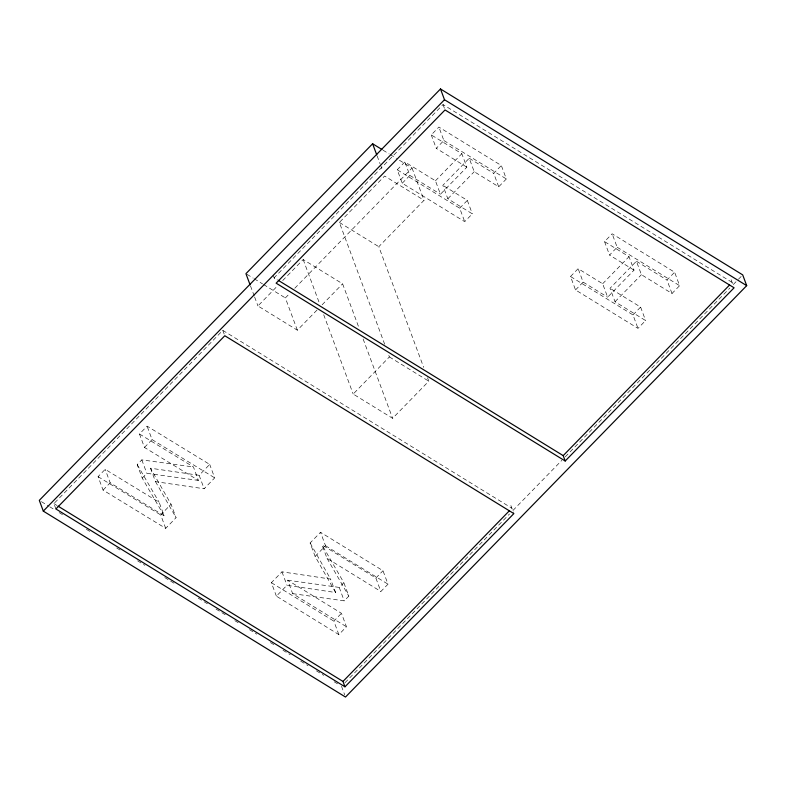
<?xml version="1.0" encoding="UTF-8"?>
<svg xmlns="http://www.w3.org/2000/svg" width="786" height="786" viewBox="0 0 786 786"><rect width="100%" height="100%" fill="white"/><g stroke="black" fill="none" stroke-linecap="round" stroke-linejoin="round"><path stroke-width="0.59" stroke-dasharray="3.93 2.95" d="M139.476 433.99L193.435 466.963L198.436 480.413L144.477 447.44L139.476 433.99L147.08 426.15L209.705 464.418L199.143 475.304L150.49 468.201L171.063 504.229L176.064 517.679L165.699 528.369L103.074 490.1L98.073 476.65L105.177 469.33L159.136 502.303L164.136 515.754L110.178 482.781L105.177 469.33M103.074 490.1L110.178 482.781M144.477 447.44L152.081 439.6L147.08 426.15M164.136 515.754L142.207 478.075L137.206 464.624L141.814 459.879L193.435 466.963M142.207 478.075L146.815 473.329L198.436 480.413M165.699 528.369L160.698 514.918L171.063 504.229M150.49 468.201L155.49 481.651L204.144 488.754L214.706 477.868L209.705 464.418M55.904 508.974L53.9 503.59L222.802 330.375L511.873 508.218M732.1 282.41L443.029 104.567L274.127 277.782L277.262 279.718M316.994 310.067L297.363 330.199L257.946 305.95L277.576 285.819M282.695 280.563L303.18 259.547L342.598 283.805L359.271 328.636M384.688 344.288L339.375 222.438L384.619 176.035L424.037 200.283L378.793 246.686L423.674 367.396M397.235 169.786L404.869 161.965L435.444 180.78L440.455 194.23L466.835 167.172L461.834 153.722L431.249 134.907L438.883 127.077L501.34 165.512L506.351 178.962L498.717 186.783L474.223 171.712L469.222 158.261L442.832 185.319L447.833 198.77L472.337 213.841L464.703 221.662L402.236 183.236L397.235 169.786L459.702 208.211L464.703 221.662M297.363 330.199L285.357 297.923L289.631 293.532M294.77 288.265L412.031 168.007L396.468 158.438M402.236 183.236L409.87 175.416L404.869 161.965M466.835 167.172L436.25 148.348L443.884 140.527L438.883 127.077M435.444 180.78L461.834 153.722M322.113 304.811L342.598 283.805M447.833 198.77L474.223 171.712M459.702 208.211L467.336 200.391L442.832 185.319M498.717 186.783L493.716 173.333L501.34 165.512M427.525 377.742L428.802 381.19L392.617 418.309L353.189 394.051L389.384 356.932L388.53 354.633M276.377 596.152L271.376 582.701L281.968 571.844L330.572 579.056L335.583 592.506L286.969 585.295L276.377 596.152L338.845 634.587L346.469 626.766L341.468 613.316L287.647 580.196L292.647 593.646L346.469 626.766M335.583 592.506L315.127 556.409L310.126 542.959L320.531 532.299L382.998 570.724L387.999 584.175L380.866 591.485L327.045 558.374L322.044 544.924L375.865 578.034L380.866 591.485M570.518 276.495L578.142 268.674L602.646 283.746L607.647 297.196L634.027 270.138L629.026 256.688L604.532 241.616L612.156 233.796L674.624 272.221L679.625 285.672L672.001 293.492L641.415 274.678L636.414 261.227L610.024 288.285L615.025 301.736L645.611 320.55L637.986 328.371L575.519 289.946L570.518 276.495L632.985 314.931L637.986 328.371M315.127 556.409L325.532 545.749L320.531 532.299M575.519 289.946L583.143 282.125L578.142 268.674M634.027 270.138L609.533 255.067L617.157 247.236L612.156 233.796M602.646 283.746L629.026 256.688M615.025 301.736L641.415 274.678M287.647 580.196L339.218 587.407L343.836 582.662L322.044 544.924M292.647 593.646L344.219 600.858L348.837 596.112L343.836 582.662M338.845 634.587L333.844 621.137L341.468 613.316M375.865 578.034L382.998 570.724M632.985 314.931L640.61 307.1L610.024 288.285M672.001 293.492L667 280.042L674.624 272.221M344.936 682.759L509.525 513.985M512.953 510.468L561.813 460.36M565.252 456.843L729.84 288.069M733.269 284.552L737.553 280.16M738.408 279.276L742.701 274.884M152.081 439.6L214.706 477.868M98.073 476.65L160.698 514.918M443.884 140.527L506.351 178.962M617.157 247.236L679.625 285.672M469.222 158.261L493.716 173.333M636.414 261.227L667 280.042M382.988 150.136L389.208 153.968M390.249 154.606L395.437 157.799M409.87 175.416L440.455 194.23M583.143 282.125L607.647 297.196M339.375 222.438L378.793 246.686M389.384 356.932L428.802 381.19M246.971 274.314L253.2 278.136M254.232 278.775L262.534 283.884M263.575 284.522L285.357 297.923M325.532 545.749L387.999 584.175M271.376 582.701L333.844 621.137M53.9 503.59L57.034 505.516M41.393 501.645L48.712 506.145M49.754 506.793L54.981 510.006M59.166 512.58L63.352 515.154M86.352 529.302L90.537 531.876M116.682 547.96L120.867 550.534M137.599 560.831L144.919 565.331M164.785 577.553L175.239 583.988M198.249 598.146L208.703 604.572M216.022 609.081L226.476 615.517M234.847 620.655L239.023 623.229M249.486 629.665L256.806 634.164M270.394 642.535L274.579 645.11M282.95 650.248L290.27 654.758M300.724 661.193L308.043 665.693M316.404 670.841L323.724 675.341M334.188 681.776L338.363 684.351M137.206 464.624L159.136 502.303M327.045 558.374L348.837 596.112M155.49 481.651L176.064 517.679M310.126 542.959L330.572 579.056M731.098 279.718L732.896 284.561M640.61 307.1L645.611 320.55M604.532 241.616L609.533 255.067M443.029 104.567L444.63 108.871M467.336 200.391L472.337 213.841M431.249 134.907L436.25 148.348M412.031 168.007L424.037 200.283M510.871 505.526L513.474 512.521M377.172 156.001L380.06 163.793M380.483 164.903L382.546 170.474M363.122 338.982L392.617 418.309M303.18 259.547L318.998 302.089M323.704 314.734L353.189 394.051M273.125 275.1L275.326 281.015M250.488 285.917L254.212 295.929M254.635 297.049L257.946 305.95M339.218 587.407L344.219 600.858M222.802 330.375L224.403 334.679M341.507 686.276L344.71 694.883M281.968 571.844L286.969 585.295M199.143 475.304L204.144 488.754M141.814 459.879L146.815 473.329"/><path stroke-width="1.18" d="M381.947 149.497L372.613 143.759L245.939 273.675L250.076 284.797M440.494 88.965L39.3 500.358L43.299 511.116L345.506 697.035L746.7 285.642L742.701 274.884L440.494 88.965L444.493 99.724L746.7 285.642M43.299 511.116L444.493 99.724M344.966 686.807L55.904 508.974L224.806 335.75L513.867 513.592L344.966 686.807L342.971 681.433L509.299 510.851M565.193 461.009L276.132 283.166L445.033 109.952L734.095 287.794L565.193 461.009L563.198 455.625L729.526 285.043M278.303 280.356L563.198 455.625M58.076 506.155L342.971 681.433M372.613 143.759L376.749 154.891"/></g></svg>
